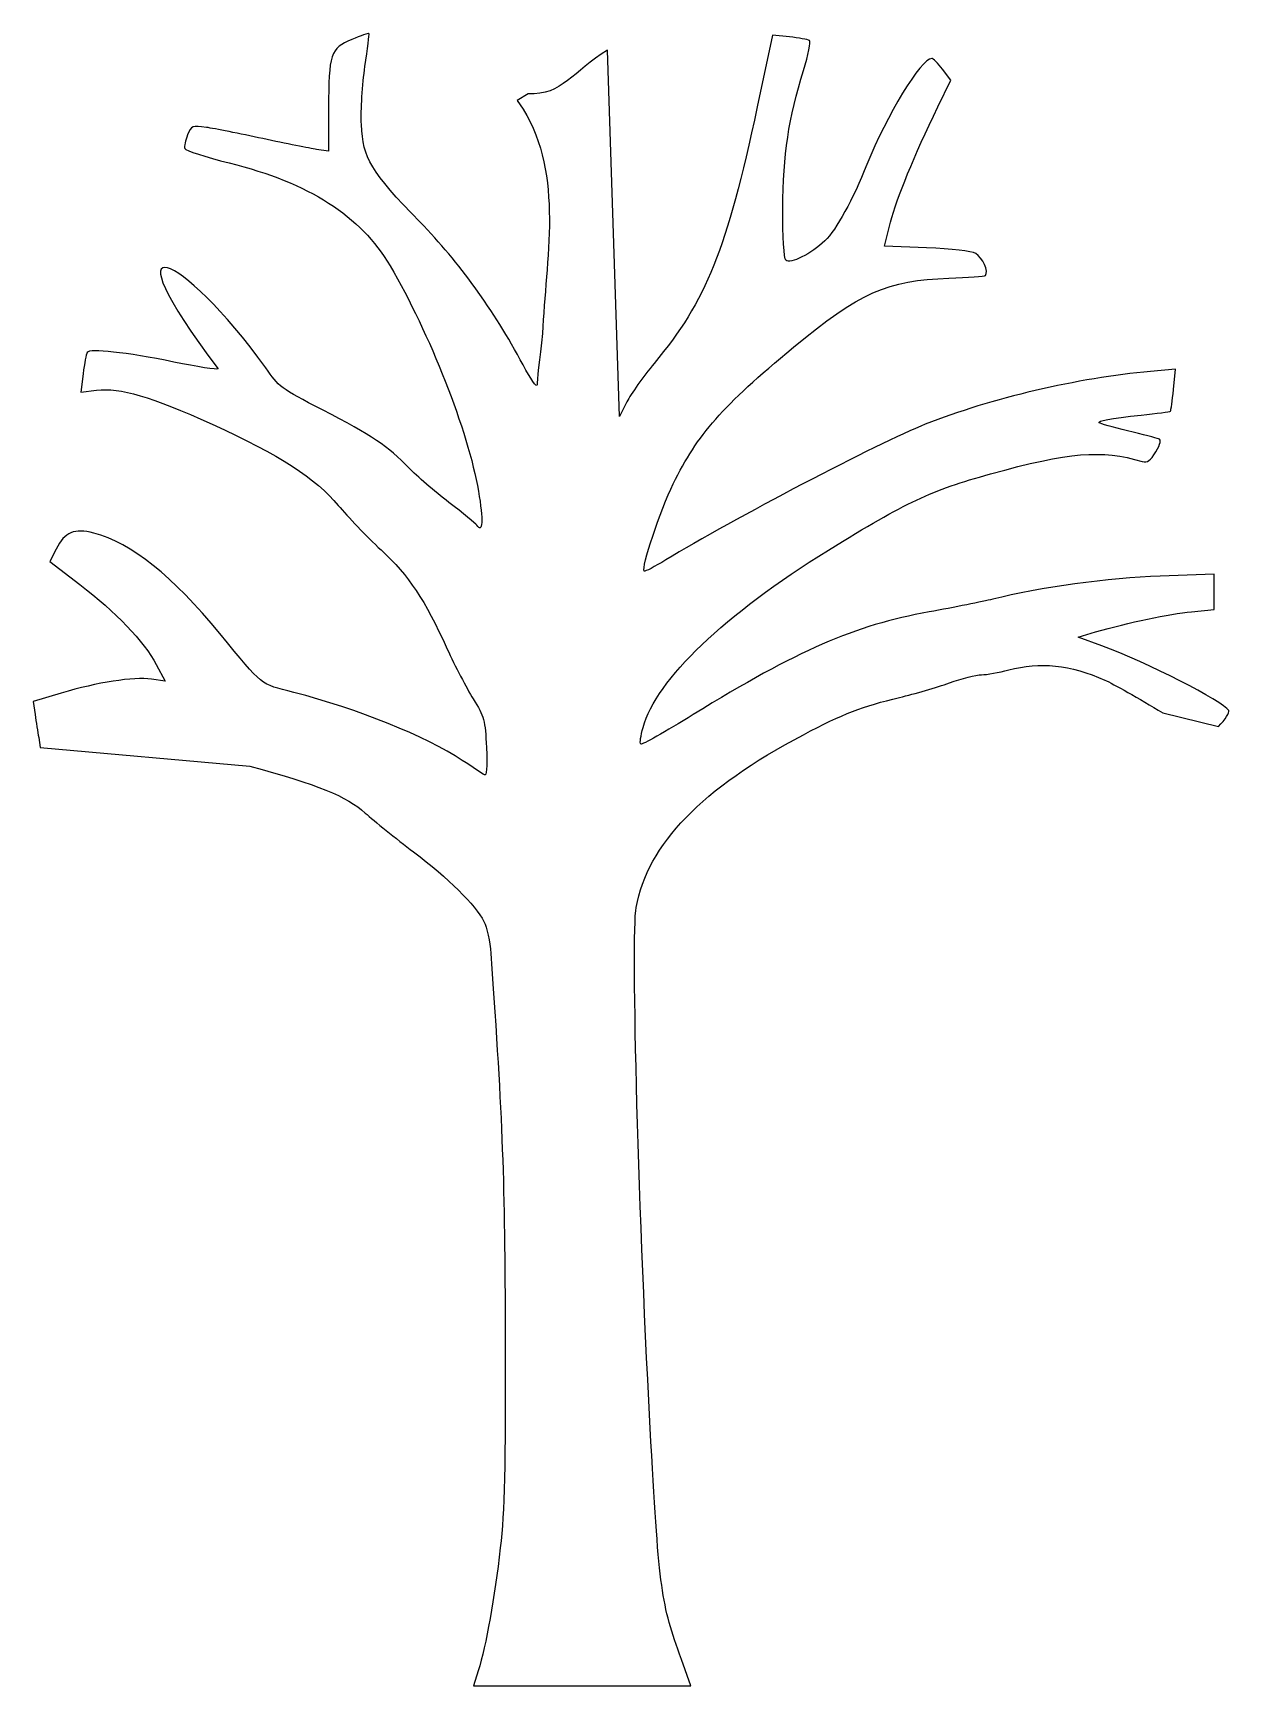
# Model space of a CAD drawing. Header units: centimetres. Extents: x -11.7 to 4.6, y -13.3 to 9.3.
import ezdxf

# ---------------------------------------------------------------- set-up
doc = ezdxf.new("R2010")
doc.units = ezdxf.units.CM
doc.header["$MEASUREMENT"] = 0
doc.layers.add('Layer 1', color=7, linetype='Continuous')

msp = doc.modelspace()

# ---------------------------------------------------------------- linework, layer by layer
at = {"layer": 'Layer 1'}
msp.add_open_spline([(-5.67704, -13.0461), (-5.57176, -12.7054), (-5.45383, -12.04825), (-5.37699, -11.37413), (-5.37699, -11.37413), (-5.31806, -10.85717), (-5.30575, -10.32527), (-5.31019, -8.48916), (-5.31019, -8.48916), (-5.31531, -6.37333), (-5.34526, -5.57368), (-5.50528, -3.27982), (-5.50528, -3.27982), (-5.51648, -3.11934), (-5.55885, -2.92378), (-5.59945, -2.84524), (-5.59945, -2.84524), (-5.71674, -2.61835), (-6.08546, -2.25353), (-6.55811, -1.89675), (-6.55811, -1.89675), (-6.79843, -1.71534), (-7.09484, -1.47703), (-7.21678, -1.36718), (-7.21678, -1.36718), (-7.47033, -1.13877), (-7.86564, -0.97807), (-8.78658, -0.72903), (-8.78658, -0.72903), (-8.78658, -0.72903), (-11.64205, -0.47313), (-11.64205, -0.47313), (-11.64205, -0.47313), (-11.64205, -0.47313), (-11.6643, -0.33946), (-11.6643, -0.33946), (-11.6643, -0.33946), (-11.67654, -0.26594), (-11.69884, -0.12558), (-11.71385, -0.02755), (-11.71385, -0.02755), (-11.71385, -0.02755), (-11.74115, 0.15069), (-11.74115, 0.15069), (-11.74115, 0.15069), (-11.74115, 0.15069), (-11.35625, 0.26581), (-11.35625, 0.26581), (-11.35625, 0.26581), (-10.86614, 0.4124), (-10.37326, 0.48848), (-10.12987, 0.45511), (-10.12987, 0.45511), (-10.12987, 0.45511), (-9.93959, 0.42902), (-9.93959, 0.42902), (-9.93959, 0.42902), (-9.93959, 0.42902), (-10.06221, 0.65625), (-10.06221, 0.65625), (-10.06221, 0.65625), (-10.23082, 0.96871), (-10.61856, 1.373), (-11.10518, 1.74373), (-11.10518, 1.74373), (-11.10518, 1.74373), (-11.51422, 2.05535), (-11.51422, 2.05535), (-11.51422, 2.05535), (-11.51422, 2.05535), (-11.42671, 2.22694), (-11.42671, 2.22694), (-11.42671, 2.22694), (-11.30835, 2.45902), (-11.17714, 2.51468), (-10.9139, 2.44449), (-10.9139, 2.44449), (-10.39928, 2.30726), (-9.84019, 1.86191), (-9.19626, 1.07629), (-9.19626, 1.07629), (-8.59818, 0.34662), (-8.65956, 0.39556), (-8.19139, 0.27498), (-8.19139, 0.27498), (-7.32229, 0.05115), (-6.39186, -0.32376), (-5.89542, -0.65017), (-5.89542, -0.65017), (-5.75522, -0.74235), (-5.61977, -0.83136), (-5.59441, -0.84796), (-5.59441, -0.84796), (-5.56279, -0.86866), (-5.55396, -0.75191), (-5.5663, -0.47641), (-5.5663, -0.47641), (-5.583, -0.10367), (-5.59605, -0.05574), (-5.74712, 0.1876), (-5.74712, 0.1876), (-5.83668, 0.33185), (-5.9953, 0.63674), (-6.09961, 0.86513), (-6.09961, 0.86513), (-6.41206, 1.54923), (-6.61546, 1.85357), (-7.00167, 2.21485), (-7.00167, 2.21485), (-7.19756, 2.3981), (-7.45958, 2.67071), (-7.58393, 2.82064), (-7.58393, 2.82064), (-7.89214, 3.19227), (-8.38, 3.50605), (-9.3026, 3.92604), (-9.3026, 3.92604), (-10.14096, 4.30769), (-10.54845, 4.42759), (-10.87789, 4.38955), (-10.87789, 4.38955), (-10.87789, 4.38955), (-11.09029, 4.36502), (-11.09029, 4.36502), (-11.09029, 4.36502), (-11.09029, 4.36502), (-11.05923, 4.61488), (-11.05923, 4.61488), (-11.05923, 4.61488), (-11.04215, 4.7523), (-11.01752, 4.88211), (-11.00451, 4.90334), (-11.00451, 4.90334), (-10.96905, 4.96121), (-10.47451, 4.90683), (-9.82372, 4.77349), (-9.82372, 4.77349), (-9.50494, 4.70817), (-9.23313, 4.66573), (-9.21969, 4.67918), (-9.21969, 4.67918), (-10.78312, 6.74663), (-9.71838, 6.27954), (-8.57011, 4.69642), (-8.57011, 4.69642), (-8.39949, 4.43835), (-8.36874, 4.41542), (-7.79931, 4.12164), (-7.79931, 4.12164), (-7.12376, 3.77312), (-6.9021, 3.62468), (-6.62367, 3.33436), (-6.62367, 3.33436), (-6.51552, 3.2216), (-6.26974, 3.0095), (-6.07748, 2.86303), (-6.07748, 2.86303), (-5.88522, 2.71656), (-5.71424, 2.5765), (-5.69752, 2.55178), (-5.69752, 2.55178), (-5.61595, 2.43116), (-5.60703, 2.61694), (-5.6752, 3.01659), (-5.6752, 3.01659), (-5.81344, 3.82701), (-6.34106, 5.17078), (-6.87934, 6.08336), (-6.87934, 6.08336), (-7.28408, 6.76954), (-7.97543, 7.21207), (-9.06921, 7.48508), (-9.06921, 7.48508), (-9.39287, 7.56587), (-9.66521, 7.65454), (-9.6744, 7.68213), (-9.6744, 7.68213), (-9.68359, 7.70972), (-9.66636, 7.79207), (-9.63611, 7.86513), (-9.63611, 7.86513), (-9.58313, 7.99307), (-9.57371, 7.99689), (-9.38048, 7.96861), (-9.38048, 7.96861), (-9.27013, 7.95246), (-8.92423, 7.88383), (-8.61181, 7.8161), (-8.61181, 7.8161), (-8.29939, 7.74837), (-7.97003, 7.68237), (-7.87991, 7.66944), (-7.87991, 7.66944), (-7.87991, 7.66944), (-7.71605, 7.64592), (-7.71605, 7.64592), (-7.71605, 7.64592), (-7.71605, 7.64592), (-7.71605, 8.22676), (-7.71605, 8.22676), (-7.71605, 8.22676), (-7.71605, 8.9655), (-7.68896, 9.04619), (-7.4007, 9.16603), (-7.4007, 9.16603), (-7.27821, 9.21695), (-7.17263, 9.25325), (-7.16607, 9.24669), (-7.16607, 9.24669), (-7.15951, 9.24013), (-7.18393, 9.03832), (-7.22032, 8.79822), (-7.22032, 8.79822), (-7.25671, 8.55812), (-7.27868, 8.2025), (-7.26914, 8.00795), (-7.26914, 8.00795), (-7.24618, 7.53983), (-7.14875, 7.37775), (-6.47016, 6.67877), (-6.47016, 6.67877), (-5.92661, 6.11889), (-5.48102, 5.50153), (-5.0662, 4.7336), (-5.0662, 4.7336), (-4.96231, 4.54127), (-4.87698, 4.41918), (-4.87658, 4.46229), (-4.87658, 4.46229), (-4.87619, 4.5054), (-4.84332, 4.82013), (-4.80356, 5.16168), (-4.80356, 5.16168), (-4.75837, 6.15672), (-4.50801, 7.31814), (-5.06787, 8.21789), (-5.06787, 8.21789), (-5.06787, 8.21789), (-5.14581, 8.33637), (-5.14581, 8.33637), (-5.14581, 8.33637), (-5.14581, 8.33637), (-4.99991, 8.42536), (-4.99991, 8.42536), (-4.99991, 8.42536), (-4.53193, 8.40387), (-4.39286, 8.73195), (-3.91808, 9.02018), (-3.91808, 9.02018), (-3.91808, 9.02018), (-3.75411, 4.03422), (-3.75411, 4.03422), (-3.75411, 4.03422), (-3.75411, 4.03422), (-3.65356, 4.23092), (-3.65356, 4.23092), (-3.65356, 4.23092), (-3.59826, 4.33911), (-3.43087, 4.57515), (-3.28159, 4.75546), (-3.28159, 4.75546), (-2.56726, 5.61827), (-2.29765, 6.28888), (-1.87799, 8.24667), (-1.87799, 8.24667), (-1.87799, 8.24667), (-1.6684, 9.22446), (-1.6684, 9.22446), (-1.6684, 9.22446), (-1.6684, 9.22446), (-1.43804, 9.20068), (-1.43804, 9.20068), (-1.43804, 9.20068), (-1.31134, 9.1876), (-1.18971, 9.16579), (-1.16776, 9.15222), (-1.16776, 9.15222), (-1.14562, 9.13853), (-1.18119, 8.95706), (-1.24766, 8.74461), (-1.24766, 8.74461), (-1.45089, 8.0951), (-1.52558, 7.59615), (-1.52887, 6.8661), (-1.52887, 6.8661), (-1.5306, 6.48268), (-1.51363, 6.18325), (-1.48881, 6.15903), (-1.48881, 6.15903), (-1.43093, 6.10255), (-1.13841, 6.24848), (-0.95707, 6.42431), (-0.95707, 6.42431), (-0.79734, 6.57918), (-0.5756, 6.98163), (-0.38335, 7.46559), (-0.38335, 7.46559), (-0.12203, 8.12341), (0.35777, 8.90808), (0.49868, 8.90808), (0.49868, 8.90808), (0.51701, 8.90808), (0.58274, 8.84154), (0.64474, 8.76022), (0.64474, 8.76022), (0.64474, 8.76022), (0.75748, 8.61236), (0.75748, 8.61236), (0.75748, 8.61236), (0.75748, 8.61236), (0.58089, 8.24706), (0.58089, 8.24706), (0.58089, 8.24706), (0.25677, 7.57657), (0.02477, 7.0098), (-0.06106, 6.67879), (-0.06106, 6.67879), (-0.06106, 6.67879), (-0.14607, 6.35095), (-0.14607, 6.35095), (-0.14607, 6.35095), (-0.14607, 6.35095), (0.42755, 6.32903), (0.42755, 6.32903), (0.42755, 6.32903), (0.77337, 6.31582), (1.04001, 6.28494), (1.09897, 6.25127), (1.09897, 6.25127), (1.1912, 6.19861), (1.27794, 6.00128), (1.22995, 5.95328), (1.22995, 5.95328), (1.21783, 5.94116), (0.99426, 5.92423), (0.73313, 5.91566), (0.73313, 5.91566), (-0.10561, 5.88815), (-0.48625, 5.71895), (-1.38518, 4.97403), (-1.38518, 4.97403), (-2.35632, 4.16927), (-2.68785, 3.79269), (-3.02066, 3.11628), (-3.02066, 3.11628), (-3.19688, 2.75813), (-3.45997, 1.96941), (-3.41742, 1.92684), (-3.41742, 1.92684), (-3.40775, 1.91717), (-3.27479, 1.98577), (-3.12194, 2.07928), (-3.12194, 2.07928), (-2.23102, 2.62434), (-0.21873, 3.67609), (0.41127, 3.92598), (0.41127, 3.92598), (1.30066, 4.27875), (2.49474, 4.55872), (3.48059, 4.64563), (3.48059, 4.64563), (3.48059, 4.64563), (3.81895, 4.67546), (3.81895, 4.67546), (3.81895, 4.67546), (3.81895, 4.67546), (3.79127, 4.39856), (3.79127, 4.39856), (3.79127, 4.39856), (3.77605, 4.24626), (3.75762, 4.11458), (3.75033, 4.10592), (3.75033, 4.10592), (3.74304, 4.09726), (3.56391, 4.07233), (3.35226, 4.05051), (3.35226, 4.05051), (2.92615, 4.00658), (2.75065, 3.97427), (2.77981, 3.9451), (2.77981, 3.9451), (2.79042, 3.93448), (2.96479, 3.88547), (3.1673, 3.83619), (3.1673, 3.83619), (3.36981, 3.78691), (3.55983, 3.73825), (3.58957, 3.72807), (3.58957, 3.72807), (3.6286, 3.7147), (3.61771, 3.66557), (3.55045, 3.55154), (3.55045, 3.55154), (3.47665, 3.4264), (3.43812, 3.3991), (3.36529, 3.42031), (3.36529, 3.42031), (2.8051, 3.58342), (2.37627, 3.54801), (1.29785, 3.2496), (1.29785, 3.2496), (0.48528, 3.02475), (0.1662, 2.87466), (-0.90887, 2.21161), (-0.90887, 2.21161), (-2.3253, 1.33802), (-3.24924, 0.45409), (-3.43329, -0.2035), (-3.43329, -0.2035), (-3.46431, -0.31433), (-3.47854, -0.41615), (-3.46492, -0.42978), (-3.46492, -0.42978), (-3.4513, -0.4434), (-3.12906, -0.26241), (-2.74884, -0.02757), (-2.74884, -0.02757), (-1.32684, 0.85072), (-0.55694, 1.18595), (0.46185, 1.37042), (0.46185, 1.37042), (0.80653, 1.43283), (1.1967, 1.51102), (1.32887, 1.54417), (1.32887, 1.54417), (1.9711, 1.70523), (2.91042, 1.83451), (3.61195, 1.8584), (3.61195, 1.8584), (3.61195, 1.8584), (4.34385, 1.88332), (4.34385, 1.88332), (4.34385, 1.88332), (4.34385, 1.88332), (4.34385, 1.64278), (4.34385, 1.64278), (4.34385, 1.64278), (4.34385, 1.64278), (4.34385, 1.40224), (4.34385, 1.40224), (4.34385, 1.40224), (4.34385, 1.40224), (4.03862, 1.37386), (4.03862, 1.37386), (4.03862, 1.37386), (3.73417, 1.34555), (3.18017, 1.22879), (2.72978, 1.098), (2.72978, 1.098), (2.72978, 1.098), (2.49212, 1.02898), (2.49212, 1.02898), (2.49212, 1.02898), (2.49212, 1.02898), (2.81717, 0.90961), (2.81717, 0.90961), (2.81717, 0.90961), (3.42353, 0.68693), (4.4666, 0.15419), (4.54515, 0.02706), (4.54515, 0.02706), (4.56067, 0.00194), (4.49695, -0.09507), (4.40354, -0.18851), (4.40354, -0.18851), (4.40354, -0.18851), (3.64427, -0.00193), (3.64427, -0.00193), (3.64427, -0.00193), (3.32008, 0.19413), (2.96645, 0.39379), (2.85843, 0.44177), (2.85843, 0.44177), (2.38779, 0.65081), (1.97181, 0.69499), (1.54734, 0.58101), (1.54734, 0.58101), (1.41516, 0.54552), (1.24803, 0.51583), (1.17593, 0.51504), (1.17593, 0.51504), (1.10383, 0.51425), (0.9072, 0.46424), (0.73898, 0.40392), (0.73898, 0.40392), (0.57075, 0.3436), (0.26598, 0.25479), (0.0617, 0.20657), (0.0617, 0.20657), (-0.44262, 0.08752), (-0.70953, -0.01572), (-1.24916, -0.30044), (-1.24916, -0.30044), (-2.6319, -1.03001), (-3.36892, -1.79151), (-3.52674, -2.65365), (-3.52674, -2.65365), (-3.59963, -3.05185), (-3.49073, -6.97791), (-3.32488, -9.93165), (-3.32488, -9.93165), (-3.21087, -11.96206), (-3.18901, -12.11807), (-2.90999, -12.89312), (-2.90999, -12.89312), (-2.90999, -12.89312), (-2.78016, -13.25374), (-2.78016, -13.25374), (-2.78016, -13.25374), (-2.78016, -13.25374), (-4.2607, -13.25374), (-4.2607, -13.25374), (-4.2607, -13.25374), (-4.2607, -13.25374), (-5.74124, -13.25374), (-5.74124, -13.25374), (-5.74124, -13.25374), (-5.74124, -13.25374), (-5.67708, -13.04611), (-5.67708, -13.04611), (-5.67708, -13.04611), (-5.67708, -13.04611), (-5.67704, -13.0461), (-5.67704, -13.0461)], degree=3, knots=[0, 0, 0, 0, 0.00757576, 0.00757576, 0.00757576, 0.00757576, 0.01515152, 0.01515152, 0.01515152, 0.01515152, 0.02272727, 0.02272727, 0.02272727, 0.02272727, 0.03030303, 0.03030303, 0.03030303, 0.03030303, 0.03787879, 0.03787879, 0.03787879, 0.03787879, 0.04545455, 0.04545455, 0.04545455, 0.04545455, 0.0530303, 0.0530303, 0.0530303, 0.0530303, 0.06060606, 0.06060606, 0.06060606, 0.06060606, 0.06818182, 0.06818182, 0.06818182, 0.06818182, 0.07575758, 0.07575758, 0.07575758, 0.07575758, 0.08333333, 0.08333333, 0.08333333, 0.08333333, 0.09090909, 0.09090909, 0.09090909, 0.09090909, 0.09848485, 0.09848485, 0.09848485, 0.09848485, 0.10606061, 0.10606061, 0.10606061, 0.10606061, 0.11363636, 0.11363636, 0.11363636, 0.11363636, 0.12121212, 0.12121212, 0.12121212, 0.12121212, 0.12878788, 0.12878788, 0.12878788, 0.12878788, 0.13636364, 0.13636364, 0.13636364, 0.13636364, 0.14393939, 0.14393939, 0.14393939, 0.14393939, 0.15151515, 0.15151515, 0.15151515, 0.15151515, 0.15909091, 0.15909091, 0.15909091, 0.15909091, 0.16666667, 0.16666667, 0.16666667, 0.16666667, 0.17424242, 0.17424242, 0.17424242, 0.17424242, 0.18181818, 0.18181818, 0.18181818, 0.18181818, 0.18939394, 0.18939394, 0.18939394, 0.18939394, 0.1969697, 0.1969697, 0.1969697, 0.1969697, 0.20454545, 0.20454545, 0.20454545, 0.20454545, 0.21212121, 0.21212121, 0.21212121, 0.21212121, 0.21969697, 0.21969697, 0.21969697, 0.21969697, 0.22727273, 0.22727273, 0.22727273, 0.22727273, 0.23484848, 0.23484848, 0.23484848, 0.23484848, 0.24242424, 0.24242424, 0.24242424, 0.24242424, 0.25, 0.25, 0.25, 0.25, 0.25757576, 0.25757576, 0.25757576, 0.25757576, 0.26515152, 0.26515152, 0.26515152, 0.26515152, 0.27272727, 0.27272727, 0.27272727, 0.27272727, 0.28030303, 0.28030303, 0.28030303, 0.28030303, 0.28787879, 0.28787879, 0.28787879, 0.28787879, 0.29545455, 0.29545455, 0.29545455, 0.29545455, 0.3030303, 0.3030303, 0.3030303, 0.3030303, 0.31060606, 0.31060606, 0.31060606, 0.31060606, 0.31818182, 0.31818182, 0.31818182, 0.31818182, 0.32575758, 0.32575758, 0.32575758, 0.32575758, 0.33333333, 0.33333333, 0.33333333, 0.33333333, 0.34090909, 0.34090909, 0.34090909, 0.34090909, 0.34848485, 0.34848485, 0.34848485, 0.34848485, 0.35606061, 0.35606061, 0.35606061, 0.35606061, 0.36363636, 0.36363636, 0.36363636, 0.36363636, 0.37121212, 0.37121212, 0.37121212, 0.37121212, 0.37878788, 0.37878788, 0.37878788, 0.37878788, 0.38636364, 0.38636364, 0.38636364, 0.38636364, 0.39393939, 0.39393939, 0.39393939, 0.39393939, 0.40151515, 0.40151515, 0.40151515, 0.40151515, 0.40909091, 0.40909091, 0.40909091, 0.40909091, 0.41666667, 0.41666667, 0.41666667, 0.41666667, 0.42424242, 0.42424242, 0.42424242, 0.42424242, 0.43181818, 0.43181818, 0.43181818, 0.43181818, 0.43939394, 0.43939394, 0.43939394, 0.43939394, 0.4469697, 0.4469697, 0.4469697, 0.4469697, 0.45454545, 0.45454545, 0.45454545, 0.45454545, 0.46212121, 0.46212121, 0.46212121, 0.46212121, 0.46969697, 0.46969697, 0.46969697, 0.46969697, 0.47727273, 0.47727273, 0.47727273, 0.47727273, 0.48484848, 0.48484848, 0.48484848, 0.48484848, 0.49242424, 0.49242424, 0.49242424, 0.49242424, 0.5, 0.5, 0.5, 0.5, 0.50757576, 0.50757576, 0.50757576, 0.50757576, 0.51515152, 0.51515152, 0.51515152, 0.51515152, 0.52272727, 0.52272727, 0.52272727, 0.52272727, 0.53030303, 0.53030303, 0.53030303, 0.53030303, 0.53787879, 0.53787879, 0.53787879, 0.53787879, 0.54545455, 0.54545455, 0.54545455, 0.54545455, 0.5530303, 0.5530303, 0.5530303, 0.5530303, 0.56060606, 0.56060606, 0.56060606, 0.56060606, 0.56818182, 0.56818182, 0.56818182, 0.56818182, 0.57575758, 0.57575758, 0.57575758, 0.57575758, 0.58333333, 0.58333333, 0.58333333, 0.58333333, 0.59090909, 0.59090909, 0.59090909, 0.59090909, 0.59848485, 0.59848485, 0.59848485, 0.59848485, 0.60606061, 0.60606061, 0.60606061, 0.60606061, 0.61363636, 0.61363636, 0.61363636, 0.61363636, 0.62121212, 0.62121212, 0.62121212, 0.62121212, 0.62878788, 0.62878788, 0.62878788, 0.62878788, 0.63636364, 0.63636364, 0.63636364, 0.63636364, 0.64393939, 0.64393939, 0.64393939, 0.64393939, 0.65151515, 0.65151515, 0.65151515, 0.65151515, 0.65909091, 0.65909091, 0.65909091, 0.65909091, 0.66666667, 0.66666667, 0.66666667, 0.66666667, 0.67424242, 0.67424242, 0.67424242, 0.67424242, 0.68181818, 0.68181818, 0.68181818, 0.68181818, 0.68939394, 0.68939394, 0.68939394, 0.68939394, 0.6969697, 0.6969697, 0.6969697, 0.6969697, 0.70454545, 0.70454545, 0.70454545, 0.70454545, 0.71212121, 0.71212121, 0.71212121, 0.71212121, 0.71969697, 0.71969697, 0.71969697, 0.71969697, 0.72727273, 0.72727273, 0.72727273, 0.72727273, 0.73484848, 0.73484848, 0.73484848, 0.73484848, 0.74242424, 0.74242424, 0.74242424, 0.74242424, 0.75, 0.75, 0.75, 0.75, 0.75757576, 0.75757576, 0.75757576, 0.75757576, 0.76515152, 0.76515152, 0.76515152, 0.76515152, 0.77272727, 0.77272727, 0.77272727, 0.77272727, 0.78030303, 0.78030303, 0.78030303, 0.78030303, 0.78787879, 0.78787879, 0.78787879, 0.78787879, 0.79545455, 0.79545455, 0.79545455, 0.79545455, 0.8030303, 0.8030303, 0.8030303, 0.8030303, 0.81060606, 0.81060606, 0.81060606, 0.81060606, 0.81818182, 0.81818182, 0.81818182, 0.81818182, 0.82575758, 0.82575758, 0.82575758, 0.82575758, 0.83333333, 0.83333333, 0.83333333, 0.83333333, 0.84090909, 0.84090909, 0.84090909, 0.84090909, 0.84848485, 0.84848485, 0.84848485, 0.84848485, 0.85606061, 0.85606061, 0.85606061, 0.85606061, 0.86363636, 0.86363636, 0.86363636, 0.86363636, 0.87121212, 0.87121212, 0.87121212, 0.87121212, 0.87878788, 0.87878788, 0.87878788, 0.87878788, 0.88636364, 0.88636364, 0.88636364, 0.88636364, 0.89393939, 0.89393939, 0.89393939, 0.89393939, 0.90151515, 0.90151515, 0.90151515, 0.90151515, 0.90909091, 0.90909091, 0.90909091, 0.90909091, 0.91666667, 0.91666667, 0.91666667, 0.91666667, 0.92424242, 0.92424242, 0.92424242, 0.92424242, 0.93181818, 0.93181818, 0.93181818, 0.93181818, 0.93939394, 0.93939394, 0.93939394, 0.93939394, 0.9469697, 0.9469697, 0.9469697, 0.9469697, 0.95454545, 0.95454545, 0.95454545, 0.95454545, 0.96212121, 0.96212121, 0.96212121, 0.96212121, 0.96969697, 0.96969697, 0.96969697, 0.96969697, 0.97727273, 0.97727273, 0.97727273, 0.97727273, 0.98484848, 0.98484848, 0.98484848, 0.98484848, 1, 1, 1, 1], dxfattribs=at)

doc.saveas('drawing.dxf')
